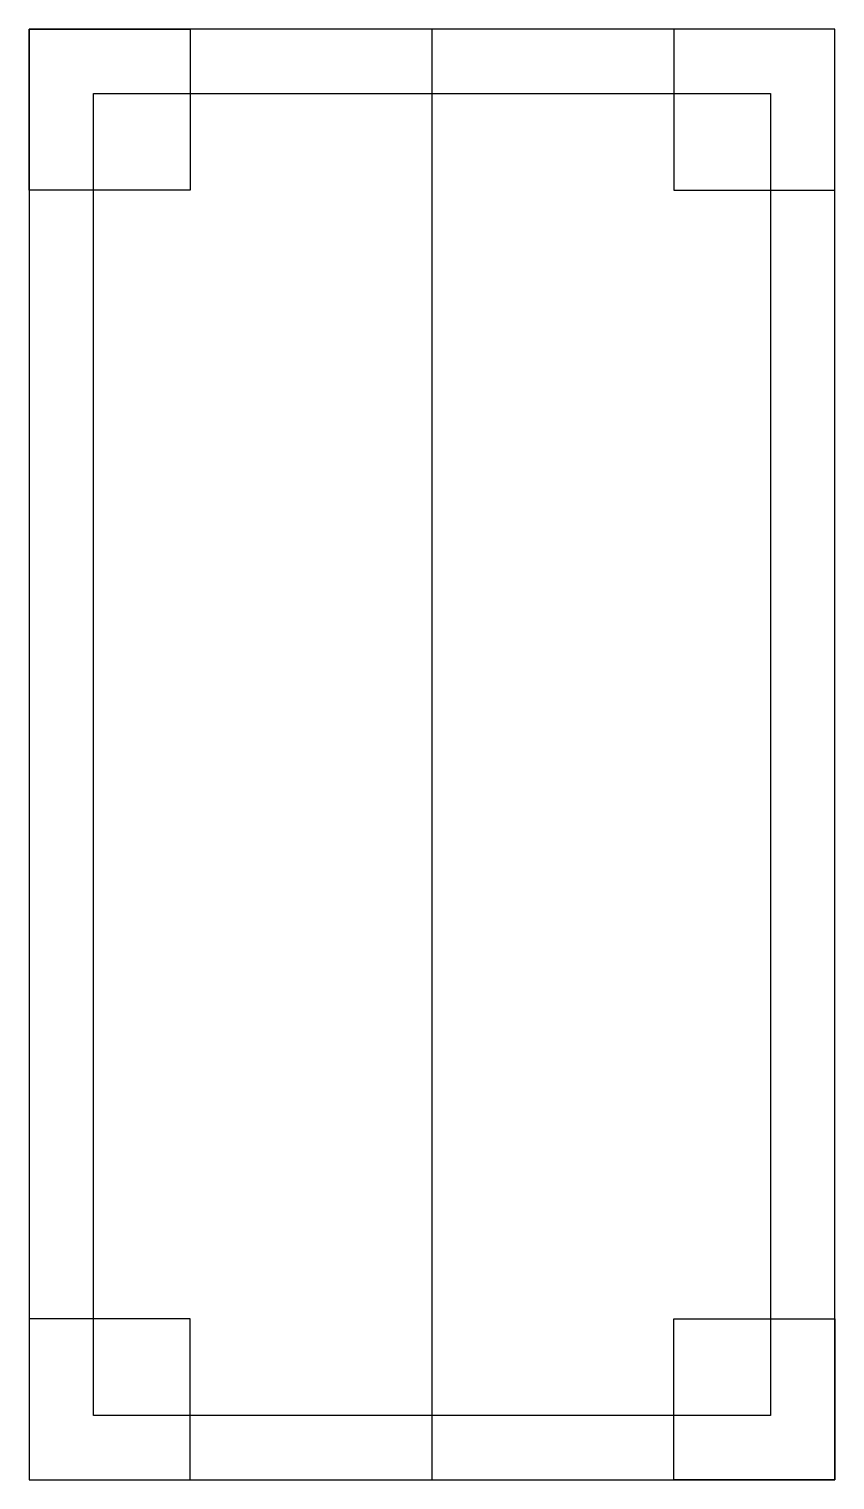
# Model space of a CAD drawing. Header units: millimetres. Extents: x -30 to 20, y -64 to 26.
import ezdxf

# ---------------------------------------------------------------- set-up
doc = ezdxf.new("R2010")
doc.units = ezdxf.units.MM
doc.layers.get('0').update_dxf_attribs({"linetype": 'CONTINUOUS'})

msp = doc.modelspace()

# ---------------------------------------------------------------- linework, layer by layer
msp.add_line((-5, -64), (-5, 26))
for points in [[(20, 26), (-30, 26), (-30, -64), (20, -64)], [(-30, 26), (-20, 26), (-20, 16), (-30, 16)], [(20, 26), (10, 26), (10, 16), (20, 16)], [(16, 22), (16, -60), (-26, -60), (-26, 22)], [(-30, -64), (-20, -64), (-20, -54), (-30, -54)], [(10, -54), (20, -54), (20, -64), (10, -64)]]:
    msp.add_lwpolyline(points, close=True)

doc.saveas('drawing.dxf')
